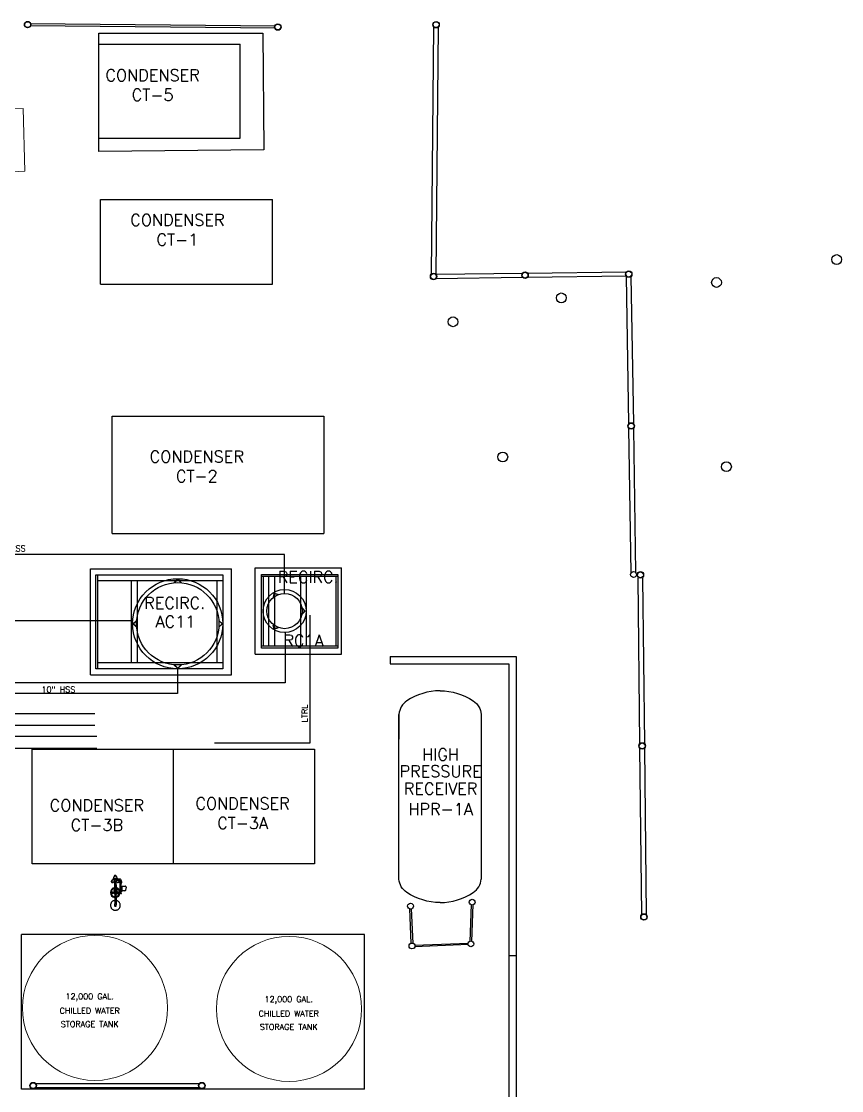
# Model space of a CAD drawing. Header units: inches. Extents: x -578 to 4567, y -980 to 6106.
# Drawn here: x 3550 to 4387, y 3453 to 4543 of the extents above; entities that cross this region are included whole.
import ezdxf
from ezdxf.enums import TextEntityAlignment as Align

# ---------------------------------------------------------------- set-up
doc = ezdxf.new("R2010")
doc.units = ezdxf.units.IN
doc.header["$LTSCALE"] = 25.4
doc.header["$MEASUREMENT"] = 0
doc.layers.get('0').update_dxf_attribs({"linetype": 'CONTINUOUS', "lineweight": 20})
doc.layers.add('A-AMONIA', color=7, linetype='CONTINUOUS', true_color=0x920ef1)
doc.layers.add('A-REFRIG EQPM', color=40, linetype='CONTINUOUS', true_color=0xffbf00)
for name, color, linetype in [('A-CONC', 106, 'CONTINUOUS'), ('A-ELEC', 6, 'CONTINUOUS'), ('A-FIXT', 4, 'CONTINUOUS'), ('A-RAIL', 2, 'CONTINUOUS'), ('A-TEXT', 2, 'CONTINUOUS'), ('A-WALL-CMU', 30, 'CONTINUOUS')]:
    doc.layers.add(name, color=color, linetype=linetype)
doc.layers.add('A-CURB', color=13, linetype='CONTINUOUS', lineweight=20)
doc.layers.add('A-EQ', color=111, linetype='CONTINUOUS', lineweight=20)
doc.styles.add('ROMANS', font='romans')
doc.styles.add('SIMPLEX', font='simplex')

# ---------------------------------------------------------------- blocks, each defined once
blk = doc.blocks.new('15410016')
for points in [[(-4.9, 3.9, 0), (-5, 4.4, 0), (-5.1, 4.9, 0), (-5.3, 5.3, 0), (-5.6, 5.8, 0), (-5.9, 6.2, 0), (-6.2, 6.5, 0), (-6.5, 6.9, 0), (-6.9, 7.2, 0), (-7.4, 7.4, 0), (-7.8, 7.6, 0), (-8.3, 7.8, 0), (-8.7, 7.9, 0), (-9.2, 8, 0), (-9.7, 8.1, 0), (-10.2, 8, 0), (-10.7, 8, 0), (-11.2, 7.8, 0), (-11.6, 7.7, 0), (-12.1, 7.5, 0), (-12.5, 7.2, 0), (-12.9, 6.9, 0), (-13.3, 6.6, 0), (-13.6, 6.2, 0), (-13.9, 5.8, 0), (-14.2, 5.4, 0), (-14.4, 5, 0), (-14.5, 4.5, 0), (-14.7, 4, 0), (-14.7, 3.6, 0), (-14.8, 3.1, 0), (-14.7, 2.6, 0), (-14.7, 2.1, 0), (-14.5, 1.6, 0), (-14.4, 1.1, 0), (-14.2, 0.7, 0), (-13.9, 0.3, 0), (-13.6, -0.1, 0), (-13.3, -0.5, 0), (-12.9, -0.8, 0), (-12.5, -1.1, 0), (-12.1, -1.4, 0), (-11.6, -1.6, 0), (-11.2, -1.7, 0), (-10.7, -1.8, 0), (-10.2, -1.9, 0), (-9.7, -1.9, 0), (-9.2, -1.9, 0), (-8.7, -1.8, 0), (-8.3, -1.7, 0), (-7.8, -1.5, 0), (-7.3, -1.3, 0), (-6.9, -1, 0), (-6.5, -0.7, 0), (-6.2, -0.4, 0), (-5.9, 0, 0), (-5.6, 0.4, 0), (-5.3, 0.8, 0), (-5.1, 1.2, 0), (-5, 1.7, 0), (-4.9, 2.2, 0)], [(-9.4, 3.9, 0), (-9.4, 4, 0), (-9.5, 4, 0), (-9.6, 4, 0), (-9.7, 4, 0), (-9.8, 4, 0), (-9.9, 4, 0), (-10, 4, 0), (-10, 4, 0), (-10.1, 4, 0), (-10.2, 3.9, 0), (-10.3, 3.9, 0), (-10.4, 3.8, 0), (-10.4, 3.8, 0), (-10.5, 3.7, 0), (-10.5, 3.6, 0), (-10.6, 3.6, 0), (-10.6, 3.5, 0), (-10.7, 3.4, 0), (-10.7, 3.3, 0), (-10.7, 3.2, 0), (-10.7, 3.1, 0), (-10.7, 3.1, 0), (-10.7, 3, 0), (-10.7, 2.9, 0), (-10.7, 2.8, 0), (-10.7, 2.7, 0), (-10.6, 2.6, 0), (-10.6, 2.5, 0), (-10.5, 2.5, 0), (-10.5, 2.4, 0), (-10.4, 2.3, 0), (-10.3, 2.3, 0), (-10.3, 2.2, 0), (-10.2, 2.2, 0), (-10.1, 2.2, 0), (-10, 2.1, 0), (-9.9, 2.1, 0), (-9.9, 2.1, 0), (-9.8, 2.1, 0), (-9.7, 2.1, 0), (-9.6, 2.1, 0), (-9.5, 2.1, 0), (-9.4, 2.2, 0), (-9.3, 2.2, 0)], [(-9.8, 3.9, 0), (-9.8, 3.9, 0), (-9.9, 3.9, 0), (-10, 3.9, 0), (-10.1, 3.9, 0), (-10.2, 3.8, 0), (-10.2, 3.8, 0), (-10.3, 3.7, 0), (-10.4, 3.7, 0), (-10.4, 3.6, 0), (-10.5, 3.6, 0), (-10.5, 3.5, 0), (-10.6, 3.4, 0), (-10.6, 3.3, 0), (-10.6, 3.2, 0), (-10.6, 3.2, 0), (-10.6, 3.1, 0), (-10.6, 3, 0), (-10.6, 2.9, 0), (-10.6, 2.8, 0), (-10.6, 2.7, 0), (-10.5, 2.7, 0), (-10.5, 2.6, 0), (-10.4, 2.5, 0), (-10.4, 2.4, 0), (-10.3, 2.4, 0), (-10.2, 2.3, 0), (-10.2, 2.3, 0), (-10.1, 2.3, 0), (-10, 2.2, 0), (-9.9, 2.2, 0), (-9.8, 2.2, 0), (-9.8, 2.2, 0)], [(-9.4, 3.9, 0), (-9.8, 3.9, 0)], [(-9.8, 2.2, 0), (-9.3, 2.2, 0)], [(-8.3, 3.9, 0), (-9.4, 3.9, 0)], [(-8.3, 3.9, 0), (-9.4, 3.9, 0)], [(-8.3, 2.2, 0), (-9.3, 2.2, 0)], [(-8.3, 2.2, 0), (-9.3, 2.2, 0)], [(-8.3, 2.3, 0), (-8.3, 4, 0)], [(-8.2, 4, 0), (-8.3, 4, 0)], [(-8.2, 4, 0), (-8.3, 4, 0)], [(-8.3, 2.3, 0), (-8.3, 4, 0)], [(-8.3, 2.2, 0), (-8.3, 2.3, 0)], [(-8.3, 2.2, 0), (-8.3, 2.3, 0)], [(-8.2, 2.1, 0), (-8.3, 2.1, 0)], [(-8.2, 2.1, 0), (-8.3, 2.1, 0)], [(-8.1, 2.3, 0), (-8.1, 4, 0)], [(-8.1, 2.3, 0), (-8.1, 4, 0)], [(4.4, 3.7, 0), (-8.1, 3.7, 0)], [(-8.1, 2.3, 0), (-8.1, 2.5, 0)], [(-8.1, 2.3, 0), (-8.1, 2.5, 0)], [(-8.1, 2.3, 0), (-8.1, 2.5, 0)], [(-8.1, 2.3, 0), (-8.1, 2.5, 0)], [(4.4, 2.4, 0), (-8.1, 2.4, 0)], [(-8.1, 2.2, 0), (-8.1, 2.3, 0)], [(-8.1, 2.2, 0), (-8.1, 2.3, 0)], [(2.1, 1.5, 0), (2.1, 1.3, 0)], [(2.1, 1.5, 0), (6.5, 1.5, 0)], [(2.1, 1.3, 0), (6.5, 1.3, 0)], [(2.4, 3.7, 0), (2.4, 4.8, 0)], [(2.4, 1.5, 0), (2.4, 2.4, 0)], [(2.4, 1.5, 0), (2.4, 1.6, 0)], [(2.4, 0.9, 0), (2.4, 1.3, 0)], [(2.4, -3, 0), (2.4, 1.3, 0)], [(2.5, 5, 0), (2.5, 5, 0)], [(2.5, 1.8, 0), (2.5, 1.8, 0)], [(2.5, 0.7, 0), (2.5, 0.7, 0)], [(2.7, 4.8, 0), (2.7, 3.7, 0)], [(2.7, 2.4, 0), (2.7, 1.5, 0)], [(2.7, 1.5, 0), (2.7, 1.6, 0)], [(2.7, 0.9, 0), (2.7, 1.3, 0)], [(2.7, 1.3, 0), (2.7, 1, 0)], [(2.7, 0.9, 0), (2.7, -3, 0)], [(2.8, 5.9, 0), (2.8, 6.1, 0)], [(2.8, 0, 0), (2.8, 0.2, 0)], [(3, 5.5, 0), (3, 3.7, 0)], [(3, 2.4, 0), (3, 1.5, 0)], [(3, 1.3, 0), (3, 0.6, 0)], [(3.5, 5.5, 0), (3.5, 3.7, 0)], [(3.5, 2.4, 0), (3.5, 1.5, 0)], [(3.5, 1.3, 0), (3.5, 1, 0)], [(3.5, 0.6, 0), (3.5, 1.3, 0)], [(3.8, 5.9, 0), (3.8, 6, 0)], [(3.8, 0, 0), (3.8, 0.2, 0)], [(4.4, 4.2, 0), (5.5, 4.2, 0)], [(4.4, 4.2, 0), (4.4, 2, 0)], [(5.5, 3.6, 0), (4.4, 3.6, 0)], [(5.5, 2.5, 0), (4.4, 2.5, 0)], [(4.4, 2, 0), (5.5, 2, 0)], [(6.6, 4.3, 0), (5.5, 4.3, 0)], [(5.5, 4.3, 0), (5.5, 1.8, 0)], [(5.5, 3.7, 0), (6.6, 3.7, 0)], [(5.5, 2.5, 0), (6.6, 2.5, 0)], [(5.5, 1.8, 0), (6.6, 1.8, 0)], [(5.9, 1.8, 0), (5.9, 1.5, 0)], [(6.2, 1.8, 0), (6.2, 1.5, 0)], [(6.5, 1.5, 0), (6.5, 1.3, 0)], [(6.6, 1.8, 0), (6.6, 4.3, 0)], [(6.6, 4.2, 0), (7.8, 4.2, 0)], [(7.8, 3.6, 0), (6.6, 3.6, 0)], [(7.8, 2.5, 0), (6.6, 2.5, 0)], [(6.6, 2, 0), (7.8, 2, 0)], [(7.8, 4.2, 0), (7.8, 2, 0)], [(14.6, 3.7, 0), (7.8, 3.7, 0)], [(14.6, 2.4, 0), (7.8, 2.4, 0)], [(14.6, 3.8, 0), (8.2, 3.8, 0)], [(14.6, 2.3, 0), (8.2, 2.3, 0)], [(15.7, 6.5, 0), (15.6, 6.6, 0), (15.6, 6.7, 0), (15.5, 6.8, 0), (15.4, 6.9, 0), (15.3, 6.9, 0), (15.2, 7, 0), (15.1, 7, 0), (15, 7.1, 0), (14.8, 7.1, 0), (14.7, 7.1, 0), (14.6, 7.1, 0), (14.5, 7.1, 0), (14.3, 7.1, 0), (14.2, 7.1, 0), (14.1, 7, 0), (14, 7, 0), (13.9, 6.9, 0), (13.8, 6.8, 0), (13.7, 6.7, 0), (13.6, 6.6, 0), (13.6, 6.5, 0), (13.5, 6.4, 0), (13.5, 6.3, 0), (13.4, 6.2, 0), (13.4, 6.1, 0), (13.4, 6, 0), (13.4, 5.8, 0), (13.4, 5.7, 0), (13.4, 5.6, 0), (13.4, 5.5, 0), (13.5, 5.4, 0), (13.5, 5.3, 0)], [(14.6, 2.3, 0), (14.6, 4, 0)], [(14.6, 4, 0), (14.8, 4, 0)], [(14.6, 4, 0), (14.8, 4, 0)], [(14.6, 2.3, 0), (14.6, 4, 0)], [(14.6, 2.3, 0), (14.6, 2.5, 0)], [(14.6, 2.3, 0), (14.6, 2.5, 0)], [(14.6, 2.3, 0), (14.6, 2.5, 0)], [(14.6, 2.3, 0), (14.6, 2.5, 0)], [(14.6, 2.2, 0), (14.6, 2.3, 0)], [(14.6, 2.2, 0), (14.6, 2.3, 0)], [(14.6, 2.1, 0), (14.8, 2.1, 0)], [(14.6, 2.1, 0), (14.8, 2.1, 0)], [(14.8, 2.3, 0), (14.8, 4, 0)], [(14.8, 2.3, 0), (14.8, 4, 0)], [(14.8, 3.9, 0), (15.8, 3.9, 0)], [(14.8, 3.9, 0), (15.8, 3.9, 0)], [(14.8, 2.2, 0), (14.8, 2.3, 0)], [(14.8, 2.2, 0), (14.8, 2.3, 0)], [(14.8, 2.2, 0), (15.8, 2.2, 0)], [(14.8, 2.2, 0), (15.8, 2.2, 0)], [(15.3, 1.4, 0), (15.3, 1.6, 0)], [(17, 1.6, 0), (15.3, 1.6, 0)], [(17, 1.4, 0), (15.3, 1.4, 0)], [(15.4, 1.6, 0), (15.4, 2.2, 0)], [(15.5, 1.1, 0), (15.5, 1.4, 0)], [(15.7, 1.1, 0), (15.5, 1.1, 0)], [(15.7, 1.1, 0), (16.9, 1.1, 0)], [(15.7, -1.2, 0), (15.7, 1.1, 0)], [(15.8, 2.2, 0), (15.9, 2.2, 0), (16, 2.1, 0), (16.1, 2.1, 0), (16.2, 2.1, 0), (16.3, 2.1, 0), (16.3, 2.1, 0), (16.4, 2.1, 0), (16.5, 2.1, 0), (16.6, 2.2, 0), (16.7, 2.2, 0), (16.8, 2.2, 0), (16.8, 2.3, 0), (16.9, 2.3, 0), (17, 2.4, 0), (17, 2.5, 0), (17.1, 2.5, 0), (17.1, 2.6, 0), (17.2, 2.7, 0), (17.2, 2.8, 0), (17.2, 2.9, 0), (17.2, 3, 0), (17.2, 3.1, 0), (17.2, 3.1, 0), (17.2, 3.2, 0), (17.2, 3.3, 0), (17.2, 3.4, 0), (17.1, 3.5, 0), (17.1, 3.6, 0), (17, 3.6, 0), (17, 3.7, 0), (16.9, 3.8, 0), (16.8, 3.8, 0), (16.8, 3.9, 0), (16.7, 3.9, 0), (16.6, 4, 0), (16.5, 4, 0), (16.4, 4, 0), (16.4, 4, 0), (16.3, 4, 0), (16.2, 4, 0), (16.1, 4, 0), (16, 4, 0), (15.9, 4, 0), (15.8, 3.9, 0)], [(15.8, 3.9, 0), (16.2, 3.9, 0)], [(16.2, 2.2, 0), (15.8, 2.2, 0)], [(16.2, 2.2, 0), (16.3, 2.2, 0), (16.4, 2.2, 0), (16.5, 2.2, 0), (16.6, 2.3, 0), (16.7, 2.3, 0), (16.7, 2.3, 0), (16.8, 2.4, 0), (16.9, 2.4, 0), (16.9, 2.5, 0), (17, 2.6, 0), (17, 2.7, 0), (17.1, 2.7, 0), (17.1, 2.8, 0), (17.1, 2.9, 0), (17.1, 3, 0), (17.1, 3.1, 0), (17.1, 3.2, 0), (17.1, 3.2, 0), (17.1, 3.3, 0), (17.1, 3.4, 0), (17, 3.5, 0), (17, 3.6, 0), (16.9, 3.6, 0), (16.9, 3.7, 0), (16.8, 3.7, 0), (16.7, 3.8, 0), (16.7, 3.8, 0), (16.6, 3.9, 0), (16.5, 3.9, 0), (16.4, 3.9, 0), (16.3, 3.9, 0), (16.2, 3.9, 0)], [(17.7, 3.9, 0), (16.7, 3.9, 0)], [(17.7, 2.2, 0), (16.7, 2.2, 0)], [(16.9, 1.1, 0), (17.1, 1.1, 0)], [(16.9, -1.2, 0), (16.9, 1.1, 0)], [(17.2, 1.6, 0), (17, 1.6, 0)], [(17.2, 1.4, 0), (17, 1.4, 0)], [(17.1, 1.6, 0), (17.1, 2.2, 0)], [(17.1, 1.1, 0), (17.1, 1.4, 0)], [(17.2, 1.4, 0), (17.2, 1.6, 0)], [(17.7, 4, 0), (17.7, 3.8, 0)], [(17.9, 4, 0), (17.7, 4, 0)], [(17.7, 3.8, 0), (17.7, 2.2, 0)], [(17.9, 2.1, 0), (17.7, 2.1, 0)], [(17.9, 4, 0), (17.9, 3.8, 0)], [(17.9, 3.8, 0), (17.9, 2.2, 0)], [(19.5, 1.8, 0), (19.6, 1.8, 0), (19.7, 1.8, 0), (19.9, 1.9, 0), (20, 1.9, 0), (20.1, 2, 0), (20.2, 2, 0), (20.3, 2.1, 0), (20.4, 2.2, 0), (20.5, 2.3, 0), (20.5, 2.4, 0), (20.6, 2.5, 0), (20.7, 2.6, 0), (20.7, 2.7, 0), (20.7, 2.8, 0), (20.7, 2.9, 0), (20.8, 3.1, 0), (20.7, 3.2, 0), (20.7, 3.3, 0), (20.7, 3.4, 0), (20.7, 3.5, 0), (20.6, 3.7, 0), (20.5, 3.8, 0), (20.5, 3.9, 0), (20.4, 3.9, 0), (20.3, 4, 0), (20.2, 4.1, 0), (20.1, 4.2, 0), (20, 4.2, 0), (19.9, 4.3, 0), (19.7, 4.3, 0), (19.6, 4.3, 0), (19.5, 4.3, 0)], [(4.3, -3.1, 0), (4.1, -3.1, 0)], [(4.3, -1.8, 0), (4.3, -1.9, 0)], [(4.3, -1.9, 0), (4.3, -3, 0)], [(4.3, -3.1, 0), (4.3, -3, 0)], [(4.4, -3.1, 0), (4.3, -3.1, 0)], [(4.4, -1.8, 0), (4.4, -1.9, 0)], [(4.4, -1.8, 0), (4.4, -3.1, 0), (5.1, -3.1, 0), (5.1, -1.8, 0), (4.5, -1.8, 0)], [(4.4, -1.9, 0), (4.4, -3, 0)], [(4.4, -1.9, 0), (4.4, -3, 0)], [(4.4, -1.9, 0), (4.4, -3, 0)], [(4.4, -2.1, 0), (5.1, -2.1, 0)], [(4.4, -2.7, 0), (5.1, -2.7, 0)], [(4.4, -3.1, 0), (4.4, -3, 0)], [(4.4, -3.1, 0), (4.4, -3, 0)], [(4.4, -3.1, 0), (4.4, -3, 0)], [(5.1, -1.6, 0), (5.1, -3.4, 0), (6.2, -3.4, 0), (6.2, -1.4, 0), (5.5, -1.4, 0)], [(5.1, -2, 0), (6.2, -2, 0)], [(5.1, -2.9, 0), (6.2, -2.9, 0)], [(5.2, -4, 0), (5.2, -6.8, 0)], [(5.4, -3.4, 0), (5.4, -3.8, 0)], [(5.4, -3.8, 0), (9.6, -3.8, 0)], [(8.9, -8.1, 0), (5.8, -7.5, 0)], [(5.9, -3.4, 0), (5.9, -3.8, 0)], [(6.2, -2.1, 0), (6.9, -2.1, 0)], [(6.2, -2.7, 0), (6.9, -2.7, 0)], [(6.9, -1.8, 0), (12.6, -1.8, 0)], [(6.9, -1.8, 0), (6.9, -3, 0)], [(6.9, -3, 0), (12.6, -3, 0)], [(9.8, -4, 0), (9.8, -7.3, 0)], [(12.6, -2.1, 0), (13.3, -2.1, 0)], [(12.6, -2.7, 0), (13.3, -2.7, 0)], [(13.3, -1.9, 0), (14.4, -1.9, 0)], [(13.3, -2.9, 0), (14.4, -2.9, 0)], [(14.4, -2.1, 0), (15.1, -2.1, 0)], [(14.4, -2.7, 0), (15.1, -2.7, 0)], [(15.1, -1.7, 0), (15.2, -1.7, 0)], [(15.1, -1.8, 0), (15.1, -1.9, 0)], [(15.1, -3, 0), (15.1, -1.8, 0)], [(15.1, -3.1, 0), (15.1, -3, 0)], [(15.1, -3.1, 0), (15.2, -3.1, 0)], [(15.2, -1.8, 0), (15.4, -1.8, 0)], [(15.2, -1.8, 0), (15.2, -1.9, 0)], [(15.2, -3, 0), (15.2, -1.8, 0)], [(15.2, -3.1, 0), (15.2, -3, 0)], [(15.4, -3.1, 0), (15.2, -3.1, 0)], [(15.6, -1.2, 0), (15.7, -1.2, 0)], [(15.6, -1.2, 0), (15.6, -1.3, 0)], [(15.6, -1.4, 0), (15.7, -1.4, 0)], [(15.6, -1.4, 0), (15.6, -1.6, 0)], [(15.7, -1.2, 0), (16.8, -1.2, 0)], [(15.7, -1.2, 0), (16.8, -1.2, 0)], [(15.7, -1.2, 0), (16.8, -1.2, 0)], [(15.7, -1.4, 0), (16.8, -1.4, 0)], [(16.9, -1.2, 0), (16.8, -1.2, 0)], [(16.9, -1.2, 0), (16.8, -1.2, 0)], [(16.9, -1.2, 0), (16.8, -1.2, 0)], [(16.9, -1.4, 0), (16.8, -1.4, 0)], [(16.9, -1.4, 0), (16.9, -1.6, 0)], [(17, -1.2, 0), (17, -1.3, 0)]]:
    blk.add_polyline3d(points)
for points in [[(6.2, -1.8, 0), (6.9, -1.8, 0), (6.9, -3.1, 0)], [(6.2, -1.8, 0), (6.9, -3.1, 0), (6.2, -3.1, 0)], [(12.6, -1.8, 0), (13.3, -1.8, 0), (13.3, -3.1, 0)], [(12.6, -1.8, 0), (13.3, -3.1, 0), (12.6, -3.1, 0)], [(13.3, -1.4, 0), (14.4, -1.4, 0), (14.4, -3.4, 0)], [(13.3, -1.4, 0), (14.4, -3.4, 0), (13.3, -3.4, 0)], [(14.4, -1.8, 0), (15.1, -1.8, 0), (15.1, -3.1, 0)], [(14.4, -1.8, 0), (15.1, -3.1, 0), (14.4, -3.1, 0)]]:
    blk.add_polyline3d(points, close=True)
for centre, radius in [((-1, 4.2), 0.023), ((-1, 1.9), 0.023), ((-0.6, 0.8), 0.023), ((-0.6, 5.3), 0.023), ((0.1, 6.2), 0.023), ((1.1, 6.9), 0.023), ((2.1, 7.4), 0.023), ((3.3, 7.5), 0.023), ((4.4, 7.4), 0.023), ((5.5, 6.9), 0.023), ((6.4, 6.2), 0.023), ((7.1, 5.3), 0.023), ((7.1, 0.8), 0.023), ((7.6, 4.2), 0.023), ((7.6, 1.9), 0.023), ((14.3, 6.5), 0.219), ((20.3, 3.1), 0.219), ((0.1, -0.1), 0.023), ((1.1, -0.8), 0.023), ((2.1, -1.2), 0.023), ((3.3, -1.4), 0.023), ((4.4, -1.2), 0.023), ((5.5, -0.8), 0.023), ((6.4, -0.1), 0.023), ((14.3, -0.4), 0.219)]:
    blk.add_circle(centre, radius)
for centre, radius, start, end in [((-8.3, 4), 0.063, 91.9999, 179.9999), ((-8.3, 4), 0.063, 91.9999, 179.9999), ((-8.3, 2.2), 0.063, 180.0001, 268.0001), ((-8.3, 2.2), 0.063, 180.0001, 268.0001), ((-8.2, 4), 0.063, 0.0001, 88.0001), ((-8.2, 4), 0.063, 0.0001, 88.0001), ((-8.2, 2.2), 0.063, 271.9999, 359.9999), ((-8.2, 2.2), 0.063, 271.9999, 359.9999), ((3.3, 3.1), 5, 7.5563, 172.4437), ((3.3, 3.1), 5, 187.5563, 259.8864), ((3.3, 3.1), 4.84, 7.8011, 172.1989), ((3.3, 3.1), 4.84, 187.8011, 259.5571), ((3.3, 3.1), 4.69, 8.0633, 171.9367), ((3.3, 3.1), 4.69, 188.0633, 259.2043), ((3.3, 3.1), 4.31, 14.6592, 171.2303), ((3.3, 3.1), 4.31, 188.7698, 258.2527), ((3.3, 3.1), 1.41, 128.6442, 152.1197), ((3.3, 3.1), 1.41, 128.6442, 152.1197), ((3.3, 3.1), 1.41, 207.881, 231.3565), ((2.5, 4.8), 0.136, 90, 180), ((2.5, 1.6), 0.136, 90, 180), ((2.5, 0.9), 0.136, 180, 270), ((2.5, 4.8), 0.136, 360, 450), ((2.5, 1.6), 0.136, 360, 450), ((2.5, 0.9), 0.136, 270, 360), ((3.3, 3.1), 1.41, 100.2416, 115.5203), ((3.3, 3.1), 1.41, 100.2416, 115.5203), ((3.3, 3.1), 4.84, 262.816, 352.1988), ((3.3, 3.1), 5, 263.0413, 352.4437), ((3.3, 3.1), 4.69, 262.5749, 351.9367), ((3.3, 3.1), 4.31, 261.9252, 345.5362), ((3.3, 3.1), 1.41, 244.4798, 256.561), ((3.3, 3.1), 1.41, 244.4797, 259.7584), ((3.2, 6.1), 0.492, 133.4974, 156.3656), ((3.2, 6.1), 0.469, 156.3695, 179.8108), ((3.2, 5.9), 0.46, 131.6117, 154.9976), ((3.2, 5.9), 0.403, 155.0004, 180.0004), ((3.2, 6.1), 0.469, 179.8089, 184.5116), ((3.2, 5.9), 0.403, 179.9996, 204.9996), ((3.2, 5.9), 0.46, 205.0005, 228.3865), ((3.2, 0.2), 0.46, 131.6334, 155.0148), ((3.2, 0.2), 0.404, 155.0154, 180.0005), ((3.2, 0.2), 0.404, 179.9995, 204.9846), ((3.2, 0.3), 0.46, 204.9852, 228.3666), ((3.2, 0.1), 0.472, 173.4218, 179.9969), ((3.2, 0.1), 0.472, 180.0021, 203.2769), ((3.3, 6.1), 0.512, 111.4004, 133.5022), ((3.2, 5.8), 0.51, 110.2015, 131.615), ((3.2, 6), 0.51, 228.3824, 249.7959), ((3.2, 0.2), 0.509, 110.2134, 131.6337), ((3.3, 6), 0.537, 89.8086, 111.3971), ((3.3, 5.8), 0.572, 90.0009, 110.2013), ((3.3, 5.8), 0.185, 107.5459, 127.36), ((3.2, 5.9), 0.146, 127.3699, 151.5269), ((3.2, 5.9), 0.106, 151.5202, 179.9966), ((3.2, 5.9), 0.106, 180.0007, 208.4771), ((3.2, 5.9), 0.146, 208.4792, 232.6362), ((3.3, 5.9), 0.185, 232.632, 252.446), ((3.3, 6), 0.572, 249.8015, 270.002), ((3.3, 0.1), 0.571, 89.9998, 110.2129), ((3.3, 0.2), 0.185, 107.5531, 127.3672), ((3.2, 0.2), 0.146, 127.3656, 151.5227), ((3.2, 0.3), 0.106, 151.5221, 179.9985), ((3.2, 0.3), 0.106, 180.0018, 208.4781), ((3.2, 0.3), 0.146, 208.4767, 232.6337), ((3.3, 0.3), 0.185, 232.6328, 252.4469), ((3.3, 5.8), 0.235, 90.0045, 107.5571), ((3.3, 6), 0.235, 252.4429, 269.9955), ((3.3, 0.2), 0.235, 89.9998, 107.5524), ((3.3, 0.4), 0.235, 252.4468, 269.9994), ((3.3, 6), 0.537, 68.2194, 89.808), ((3.3, 5.8), 0.572, 69.7987, 89.9991), ((3.3, 5.8), 0.185, 52.64, 72.4541), ((3.3, 5.8), 0.235, 72.4429, 89.9955), ((3.3, 5.9), 0.185, 287.554, 307.368), ((3.3, 6), 0.235, 270.0045, 287.5571), ((3.3, 6), 0.572, 269.998, 290.1985), ((3.3, 0.1), 0.571, 69.7871, 90.0002), ((3.3, 0.2), 0.185, 52.6328, 72.4469), ((3.3, 0.2), 0.235, 72.4476, 90.0002), ((3.3, 0.3), 0.185, 287.5531, 307.3672), ((3.3, 0.4), 0.235, 270.0006, 287.5532), ((3.3, 5.9), 0.146, 28.4731, 52.6301), ((3.3, 5.9), 0.106, 331.5229, 359.9993), ((3.3, 5.9), 0.106, 0.0034, 28.4798), ((3.3, 5.9), 0.146, 307.3638, 331.5208), ((3.3, 0.2), 0.146, 28.4773, 52.6344), ((3.3, 0.3), 0.106, 331.5219, 359.9982), ((3.3, 0.3), 0.106, 0.0015, 28.4779), ((3.3, 0.3), 0.146, 307.3663, 331.5233), ((3.3, 6.1), 0.512, 46.1175, 68.2193), ((3.3, 5.8), 0.51, 48.3865, 69.8001), ((3.3, 6), 0.51, 290.2025, 311.6161), ((3.3, 3.1), 1.41, 38.1426, 79.7576), ((3.3, 3.1), 1.41, 38.1426, 79.7576), ((3.3, 3.1), 1.41, 280.2419, 321.8569), ((3.3, 3.1), 1.41, 280.2419, 321.8569), ((3.3, 0.2), 0.509, 48.3663, 69.7866), ((3.3, 6.1), 0.492, 23.2525, 46.1207), ((3.3, 5.9), 0.46, 24.9999, 48.3858), ((3.3, 5.9), 0.46, 311.616, 335.0019), ((3.3, 0.2), 0.46, 24.9852, 48.3666), ((3.3, 0.3), 0.46, 311.6334, 335.0148), ((3.3, 6.1), 0.469, 359.8082, 383.2494), ((3.4, 5.9), 0.403, 359.9996, 384.9996), ((3.4, 5.9), 0.403, 335.0004, 360.0004), ((3.4, 0.2), 0.404, 359.9995, 384.9846), ((3.4, 0.2), 0.404, 335.0154, 360.0005), ((3.3, 0.1), 0.472, 336.726, 360.0008), ((3.3, 6.1), 0.469, 351.8613, 359.8092), ((3.3, 0.1), 0.472, 0.0031, 3.6151), ((4, 7.1), 0.187, 79.8223, 90.0071), ((14.6, 0.3), 1.25, 149.9748, 325.1475), ((9.8, 3.1), 4.38, 11.5518, 30.0256), ((9.8, 3.1), 4.37, 329.9779, 348.5628), ((14.6, 4), 0.063, 91.9999, 179.9999), ((14.6, 4), 0.063, 91.9999, 179.9999), ((14.6, 2.2), 0.063, 180.0001, 268.0001), ((14.6, 2.2), 0.063, 180.0001, 268.0001), ((14.8, 4), 0.063, 0.0001, 88.0001), ((14.8, 4), 0.063, 0.0001, 88.0001), ((14.8, 2.2), 0.063, 271.9999, 359.9999), ((14.8, 2.2), 0.063, 271.9999, 359.9999), ((15.3, 1.6), 0.063, 90.0274, 178.0274), ((15.3, 1.5), 0.063, 181.9726, 269.9726), ((19.5, 8.7), 4.38, 209.9758, 270.0247), ((19.5, -2.6), 4.38, 89.9753, 126.9404), ((17.2, 1.6), 0.063, 2.0181, 90.0181), ((17.2, 1.5), 0.063, 269.9819, 357.9819), ((17.7, 4), 0.063, 92.0045, 180.0044), ((17.7, 2.2), 0.063, 180.0001, 268.0001), ((17.9, 4), 0.063, 359.9956, 447.9955), ((17.9, 2.2), 0.063, 271.9999, 359.9999), ((2.5, -3), 0.136, 180, 270), ((2.5, -3), 0.136, 270, 360), ((4.1, -1.6), 1.48, 198.449, 270), ((3.2, 0.1), 0.492, 203.2751, 226.0813), ((3.2, 0.3), 0.509, 228.3663, 249.7866), ((3.3, 0.1), 0.508, 226.082, 248.2554), ((3.3, 0.4), 0.571, 249.7868, 270), ((3.3, 0.1), 0.528, 248.254, 269.9997), ((3.3, 0.4), 0.571, 270, 290.2132), ((3.3, 0.1), 0.528, 269.9997, 291.7454), ((3.3, 0.3), 0.509, 290.2134, 311.6337), ((3.3, 0.1), 0.508, 291.7462, 313.9196), ((3.3, 0.1), 0.492, 313.9187, 336.7249), ((4.3, -3.1), 0.0453, 180.0013, 268.0012), ((4.4, -3.1), 0.0453, 271.9988, 359.9987), ((4.4, -3.1), 0.0453, 271.9988, 359.9987), ((4.4, -3.1), 0.0453, 271.9988, 359.9987), ((5.4, -4), 0.188, 90, 180), ((5.9, -6.8), 0.75, 180, 260.0015), ((9, -7.3), 0.75, 260.0018, 360.0002), ((9.6, -4), 0.188, 360, 450), ((15.1, -1.8), 0.0453, 91.9857, 179.9856), ((15.1, -3.1), 0.0453, 180.0144, 268.0143), ((15.2, -1.8), 0.0453, 0.0144, 88.0143), ((15.2, -3.1), 0.0453, 271.9857, 359.9856), ((15.4, -1.6), 1.48, 269.5814, 359.9998), ((15.4, -1.6), 0.18, 269.9984, 359.9984), ((15.6, -1.2), 0.0453, 89.957, 177.9569), ((15.6, -1.3), 0.0453, 182.0431, 270.043), ((16.9, -1.2), 0.0452, 1.9798, 89.9797), ((16.9, -1.2), 0.0452, 1.9798, 89.9797), ((16.9, -1.2), 0.0452, 1.9798, 89.9797), ((16.9, -1.3), 0.0452, 270.0203, 358.0202)]:
    blk.add_arc(centre, radius, start, end)
blk = doc.blocks.new('*U43')
at = {"layer": 'A-REFRIG EQPM'}
for p, q in [((-1.9, 0), (1.7, 3.5)), ((-1.5, 0), (1.9, 3.4)), ((1.9, 3.4), (1.7, 3.5)), ((-1.9, 0), (1.7, -3.5)), ((-1.5, 0), (1.9, -3.4)), ((1.9, -3.4), (1.7, -3.5))]:
    blk.add_line(p, q, dxfattribs=at)
blk = doc.blocks.new('*U44')
at = {"layer": 'A-REFRIG EQPM', "color": 0, "linetype": 'ByBlock', "lineweight": -2, "transparency": 16777216}
for p, rotation in [((3673.4, 3982.7), 270.0000000000001), ((3717.2, 3938.9), 180), ((3673.4, 3895.1), 90.00000000000007)]:
    blk.add_blockref('*U43', p, dxfattribs=dict(at, rotation=rotation))
blk.add_blockref('*U43', (3629.7, 3938.9), dxfattribs=at)

msp = doc.modelspace()

# ---------------------------------------------------------------- linework, layer by layer
at = {"layer": 'A-AMONIA'}
for p, q in [((3818.434306, 3999.65491), (3397.615771, 3999.65491)), ((3818.434306, 3959.912374), (3818.434306, 3999.65491)), ((3216.344516, 3932.156293), (3663.548829, 3932.156293)), ((3844.105336, 3937.552433), (3844.105336, 3807.157982)), ((3818.861101, 3919.633994), (3818.861101, 3868.633111)), ((3709.29004, 3882.927881), (3709.29004, 3857.865023)), ((3818.861101, 3868.633111), (3404.283461, 3868.633111)), ((3709.29004, 3857.865023), (3429.739064, 3857.865023)), ((3624.770942, 3837.007858), (3380.283461, 3837.007858)), ((3624.770942, 3825.007858), (3392.283461, 3825.007858)), ((3626.769, 3813.977776), (3477.748415, 3813.977776)), ((3844.105336, 3807.157982), (3746.89339, 3807.157982)), ((3626.769, 3801.748125), (3484.416311, 3801.748125))]:
    msp.add_line(p, q, dxfattribs=at)
at = {"layer": 'A-CONC'}
for p, q in [((3620.434306, 3984.912374), (3764.434306, 3984.912374)), ((3620.434306, 3876.912374), (3620.434306, 3984.912374)), ((3764.434306, 3876.912374), (3764.434306, 3984.912374)), ((3788.434306, 3985.912374), (3876.434306, 3985.912374)), ((3788.434306, 3897.912374), (3788.434306, 3985.912374)), ((3876.434306, 3897.912374), (3876.434306, 3985.912374)), ((3788.434306, 3897.912374), (3876.434306, 3897.912374)), ((3620.434306, 3876.912374), (3764.434306, 3876.912374)), ((3550, 3454), (3550, 3612)), ((3900, 3612), (3550, 3612)), ((3900, 3454), (3900, 3612)), ((3900, 3454), (3550, 3454))]:
    msp.add_line(p, q, dxfattribs=at)
msp.add_lwpolyline([(3628.867312, 4531.636862), (3796.202593, 4531.636862), (3797.305859, 4412.331136), (3628.867312, 4410.913661)], close=True, dxfattribs=at)
at = {"layer": 'A-CURB'}
for p, q in [((3551.876654, 4454.575624), (3502.164864, 4452.565802)), ((3551.876654, 4454.575624), (3553.510304, 4390.591447)), ((3553.510304, 4390.591447), (3505.262881, 4388.640828))]:
    msp.add_line(p, q, dxfattribs=at)
at = {"layer": 'A-ELEC'}
for centre in [(4381.58135, 4300.497767), (4258.995573, 4277.118097), (4100.62207, 4261.393543), (3990.293882, 4236.999122), (4041.001297, 4099.152752), (4269.137069, 4089.127115)]:
    msp.add_circle(centre, 5, dxfattribs=at)
at = {"layer": 'A-EQ'}
for centre in [(3624.993977, 3537.006023), (3823.006023, 3536.006023)]:
    msp.add_circle(centre, 74, dxfattribs=at)
at = {"layer": 'A-RAIL'}
for p, q in [((3558.775936, 4541.42979), (3809.1288, 4538.96519)), ((3809.1288, 4536.46519), (3558.775936, 4538.92979)), ((3968.161194, 4285.655357), (3970.69047, 4537.692092)), ((3975.19047, 4537.692092), (3972.661194, 4285.655357)), ((4066.13799, 4286.756492), (4167.035219, 4287.935226)), ((3972.842276, 4285.474275), (4061.275828, 4286.756492)), ((4061.275828, 4282.256492), (3972.842276, 4280.974275)), ((4167.035219, 4283.435226), (4066.13799, 4282.256492)), ((4169.704037, 4133.165064), (4167.216301, 4283.254145)), ((4171.716301, 4283.254145), (4174.204037, 4133.165064)), ((4172.000375, 3980.894669), (4169.704037, 4128.302901)), ((4174.204037, 4128.302901), (4176.49535, 3981.217236)), ((4180.915076, 3806.719267), (4179.107287, 3975.524259)), ((4183.607287, 3975.524259), (4185.415076, 3806.719267)), ((4182.722865, 3632.207755), (4180.915076, 3801.857104)), ((4185.415076, 3801.857104), (4187.222865, 3632.207755)), ((3947.612935, 3602.637835), (3946.192047, 3638.464581)), ((3947.692047, 3638.464581), (3949.112935, 3602.637835)), ((4007.646003, 3604.734236), (4009.001969, 3642.473405)), ((4010.501969, 3642.473405), (4009.146003, 3604.734236)), ((3950.794016, 3600.956754), (4005.964922, 3603.053155)), ((4005.964922, 3601.553155), (3950.794016, 3599.456754)), ((3564.431081, 3459.989314), (3731.568919, 3459.989314)), ((3731.568919, 3455.489314), (3564.431081, 3455.489314))]:
    msp.add_line(p, q, dxfattribs=at)
for centre, radius in [((3556.344855, 4540.17979), 3.3125), ((3556.344855, 4540.17979), 2.9905), ((3811.559882, 4537.71519), 3.3125), ((3811.559882, 4537.71519), 2.9905), ((3972.94047, 4540.123173), 3.3125), ((3972.94047, 4540.123173), 2.9905), ((4063.706909, 4284.506492), 3.3125), ((4063.706909, 4284.506492), 2.9905), ((4169.466301, 4285.685226), 3.3125), ((4169.466301, 4285.685226), 2.9905), ((3970.411194, 4283.224275), 3.3125), ((3970.411194, 4283.224275), 3.3125), ((3970.411194, 4283.224275), 2.9905), ((3970.411194, 4283.224275), 2.9905), ((4171.954037, 4130.733983), 3.3125), ((4171.954037, 4130.733983), 3.3125), ((4171.954037, 4130.733983), 2.9905), ((4171.954037, 4130.733983), 2.9905), ((4174.388598, 3979.094812), 2.9905), ((4181.357287, 3978.799697), 3.3125), ((4181.357287, 3978.799697), 3.3125), ((4181.357287, 3978.799697), 2.9905), ((4181.357287, 3978.799697), 2.9905), ((4183.165076, 3804.288185), 3.3125), ((4183.165076, 3804.288185), 3.3125), ((4183.165076, 3804.288185), 2.9905), ((4183.165076, 3804.288185), 2.9905), ((3946.942047, 3640.895662), 2.9905), ((4009.751969, 3644.904487), 2.9905), ((4184.972865, 3629.776674), 3.3125), ((4184.972865, 3629.776674), 3.3125), ((4184.972865, 3629.776674), 2.9905), ((4184.972865, 3629.776674), 2.9905), ((3948.362935, 3600.206754), 2.9905), ((4008.396003, 3602.303155), 2.9905), ((4008.396003, 3602.303155), 2.9905), ((3562, 3457.739314), 3.3125), ((3562, 3457.739314), 2.9905), ((3734, 3457.739314), 3.3125), ((3734, 3457.739314), 2.9905)]:
    msp.add_circle(centre, radius, dxfattribs=at)
at = {"layer": 'A-REFRIG EQPM'}
for p, q in [((3629.117312, 4424.361041), (3629.117312, 4520.361041)), ((3629.117312, 4520.361041), (3773.117312, 4520.361041)), ((3773.117312, 4424.361041), (3773.117312, 4520.361041)), ((3629.117312, 4424.361041), (3773.117312, 4424.361041)), ((3630.617312, 4275.33024), (3630.617312, 4361.861041)), ((3630.617312, 4361.861041), (3806.105591, 4361.861041)), ((3806.105591, 4275.33024), (3806.105591, 4361.861041)), ((3630.617312, 4275.33024), (3806.105591, 4275.33024)), ((3642.617312, 4140.861041), (3858.617312, 4140.861041)), ((3642.617312, 4020.861041), (3642.617312, 4140.861041)), ((3858.617312, 4140.861041), (3858.617312, 4020.861041)), ((3642.617312, 4020.861041), (3858.617312, 4020.861041)), ((3626.026306, 3978.922374), (3755.444306, 3978.922374)), ((3626.026306, 3882.902374), (3626.026306, 3978.922374)), ((3627.946306, 3882.902374), (3627.946306, 3978.922374)), ((3627.946306, 3972.902374), (3755.444306, 3972.902374)), ((3662.424306, 3888.922374), (3662.424306, 3972.902374)), ((3668.444306, 3888.922374), (3668.444306, 3972.902374)), ((3749.424306, 3972.902374), (3749.424306, 3888.922374)), ((3755.444306, 3978.922374), (3755.444306, 3882.902374)), ((3795.026306, 3979.320374), (3872.842306, 3979.320374)), ((3795.026306, 3904.004374), (3795.026306, 3979.320374)), ((3795.026306, 3977.400374), (3872.842306, 3977.400374)), ((3796.946306, 3905.924374), (3796.946306, 3977.400374)), ((3802.424306, 3905.924374), (3802.424306, 3977.400374)), ((3808.444306, 3905.924374), (3808.444306, 3977.400374)), ((3834.924306, 3905.924374), (3834.924306, 3977.400374)), ((3840.944306, 3905.924374), (3840.944306, 3977.400374)), ((3870.922306, 3905.924374), (3870.922306, 3977.400374)), ((3872.842306, 3979.320374), (3872.842306, 3904.004374)), ((3807.934306, 3960.098907), (3806.89903, 3956.235204)), ((3807.934306, 3960.098907), (3811.79801, 3959.063631)), ((3807.140512, 3956.170499), (3806.89903, 3956.235204)), ((3808.111083, 3959.792721), (3807.140512, 3956.170499)), ((3808.111083, 3959.792721), (3811.733305, 3958.82215)), ((3811.733305, 3958.82215), (3811.79801, 3959.063631)), ((3836.429102, 3944.564024), (3836.605879, 3944.740801)), ((3839.080753, 3941.912374), (3836.429102, 3944.564024)), ((3839.080753, 3941.912374), (3836.429102, 3939.260724)), ((3836.429102, 3939.260724), (3836.605879, 3939.083947)), ((3839.434306, 3941.912374), (3836.605879, 3944.740801)), ((3839.434306, 3941.912374), (3836.605879, 3939.083947)), ((3807.140512, 3927.654249), (3806.89903, 3927.589544)), ((3807.934306, 3923.72584), (3806.89903, 3927.589544)), ((3808.111083, 3924.032027), (3807.140512, 3927.654249)), ((3807.934306, 3923.72584), (3811.79801, 3924.761117)), ((3808.111083, 3924.032027), (3811.733305, 3925.002598)), ((3811.733305, 3925.002598), (3811.79801, 3924.761117)), ((3872.842306, 3905.924374), (3795.026306, 3905.924374)), ((3872.842306, 3904.004374), (3795.026306, 3904.004374)), ((3755.444306, 3888.922374), (3627.946306, 3888.922374)), ((3755.444306, 3882.902374), (3626.026306, 3882.902374)), ((3935, 3668.506796), (3935, 3836.506796)), ((3935, 3836.506796), (3935, 3811.125608)), ((4019, 3836.506796), (4019, 3668.506796)), ((3561, 3801), (3849, 3801)), ((3561, 3684), (3561, 3801)), ((3705, 3684), (3705, 3801)), ((3849, 3801), (3849, 3684)), ((3849, 3684), (3561, 3684))]:
    msp.add_line(p, q, dxfattribs=at)
for points in [[(3977, 3860.506796, 0.147540801), (3943.17451, 3850.303405, 0.2288610575), (3935, 3836.506796, 4.1131337903)], [(3977, 3860.506796, -0.147540801), (4010.82549, 3850.303405, -0.2288610575), (4019, 3836.506796, -4.1131337903)], [(3977, 3644.506796, -0.147540801), (3943.17451, 3654.710186, -0.2288610575), (3935, 3668.506796, -4.1131337903)], [(3977, 3644.506796, 0.147540801), (4010.82549, 3654.710186, 0.2288610575), (4019, 3668.506796, 4.1131337903)]]:
    msp.add_lwpolyline(points, format="xyb", dxfattribs=at)
for centre, radius in [((3709.434306, 3928.912374), 46), ((3709.434306, 3928.912374), 42), ((3818.434306, 3941.912374), 22), ((3818.434306, 3941.912374), 18)]:
    msp.add_circle(centre, radius, dxfattribs=at)
at = {"layer": 'A-WALL-CMU'}
for p, q in [((3926, 3895.5), (4054.5, 3895.5)), ((3926, 3895.5), (3926, 3888)), ((4054.5, 3895.5), (4054.5, 3432)), ((3926, 3888), (4047, 3888)), ((4047, 3888), (4047, 3432)), ((4054.5, 3590), (4047, 3590))]:
    msp.add_line(p, q, dxfattribs=at)

# ---------------------------------------------------------------- block references
at = {"layer": 'A-FIXT', "color": 7, "rotation": 90.27653352494981}
msp.add_blockref('15410016', (3648.845105, 3651.414746), dxfattribs=at)
at = {"layer": 'A-REFRIG EQPM'}
msp.add_blockref('*U44', (36, -10), dxfattribs=at)

# ---------------------------------------------------------------- texts
at = {"layer": 'A-AMONIA', "char_height": 6, "attachment_point": 4, "style": 'ROMANS'}
for s, insert in [('LSS', (3539.658399, 4005.78418)), ('10" HSS', (3570.502634, 3861.806438))]:
    msp.add_mtext(s, dxfattribs=dict(at, insert=insert))
at = {"layer": 'A-AMONIA', "insert": (3838.942542, 3828.272034), "char_height": 6, "attachment_point": 4, "rotation": 90, "style": 'ROMANS'}
msp.add_mtext('LTRL', dxfattribs=at)
at = {"layer": 'A-REFRIG EQPM', "style": 'SIMPLEX'}
for s, p in [('RECIRC.', (3842.47631, 3976.629431)), ('RECIRC.', (3706.363628, 3950.113938)), ('AC11', (3707.05407, 3931.14123)), ('RC1A', (3837.65518, 3911.77888)), ('HIGH', (3977.569261, 3795.515449)), ('PRESSURE', (3977.569261, 3778.394737)), ('RECEIVER', (3977.569261, 3760.728719)), ('HPR-1A', (3977.569261, 3739.806702))]:
    msp.add_text(s, height=12, dxfattribs=at).set_placement(p, align=Align.MIDDLE)
at = {"layer": 'A-REFRIG EQPM', "char_height": 12, "width": 160.22571429, "attachment_point": 2, "style": 'SIMPLEX'}
for s, insert in [('CONDENSER\\PCT-5', (3683.828734, 4494.555719)), ('CONDENSER\\PCT-1', (3709.08952, 4346.892634)), ('CONDENSER\\PCT-2', (3728.87507, 4105.523133)), ('CONDENSER\\PCT-3B', (3626.988242, 3749.676251)), ('CONDENSER\\PCT-3A', (3775.622568, 3751.556257))]:
    msp.add_mtext(s, dxfattribs=dict(at, insert=insert))
at = {"layer": 'A-TEXT', "style": 'ROMANS'}
for s, p in [('12,000 GAL.', (3619.662704, 3547.878738)), ('12,000 GAL.', (3822.674749, 3544.931493)), ('CHILLED WATER', (3619.662704, 3534.135292)), ('CHILLED WATER', (3822.674749, 3531.188047)), ('STORAGE TANK', (3619.662704, 3520.485049)), ('STORAGE TANK', (3822.674749, 3517.537804))]:
    msp.add_text(s, height=6, dxfattribs=at).set_placement(p, align=Align.MIDDLE)

doc.saveas('drawing.dxf')
